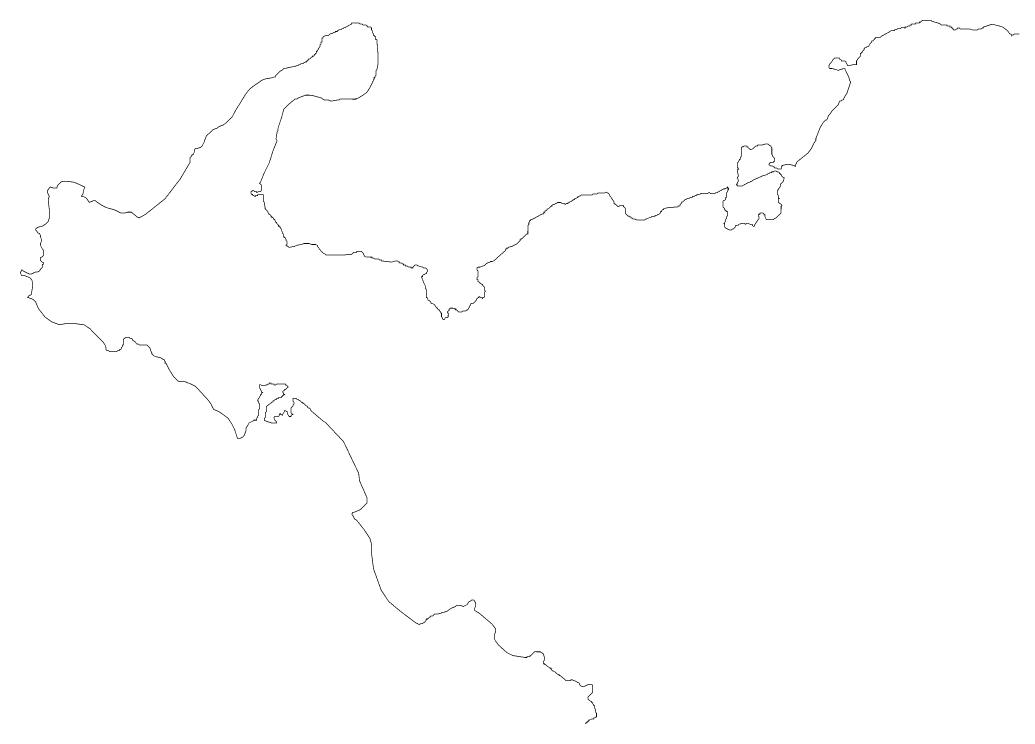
# Model space of a CAD drawing. Header units: metres. Extents: x 319816 to 366074, y 1739234 to 1838803.
# Drawn here: x 355698 to 359941, y 1739234 to 1742235 of the extents above; entities that cross this region are included whole.
import ezdxf

# ---------------------------------------------------------------- set-up
doc = ezdxf.new("R2010")
doc.units = ezdxf.units.M
doc.header["$MEASUREMENT"] = 0
doc.layers.add('HAZARDS LINE', color=1, linetype='Continuous')

msp = doc.modelspace()

# ---------------------------------------------------------------- linework, layer by layer
at = {"layer": 'HAZARDS LINE', "lineweight": 18, "const_width": 3}
msp.add_lwpolyline([(358107.2, 1739236), (358111.2, 1739236), (358111.3, 1739240.1), (358115.3, 1739240.1), (358115.4, 1739244.1), (358119.4, 1739244.1), (358119.4, 1739248.2), (358123.5, 1739248.2), (358123.5, 1739252.2), (358127.6, 1739252.2), (358135.8, 1739256.3), (358143.9, 1739256.2), (358143.9, 1739260.3), (358148, 1739260.3), (358152.1, 1739264.3), (358156.2, 1739264.3), (358156.2, 1739280.6), (358152.2, 1739284.7), (358152.2, 1739292.9), (358148.2, 1739305.1), (358148.2, 1739313.3), (358144.2, 1739313.3), (358144.2, 1739317.4), (358140.1, 1739321.4), (358140.1, 1739325.5), (358136.1, 1739325.5), (358136.1, 1739329.6), (358128, 1739333.7), (358123.9, 1739337.8), (358119.8, 1739341.9), (358119.9, 1739350.1), (358124, 1739354.1), (358140.3, 1739370.3), (358140.4, 1739398.9), (358136.4, 1739403), (358120.1, 1739403), (358103.8, 1739394.9), (358091.5, 1739395), (358087.5, 1739399.1), (358083.4, 1739403.2), (358083.4, 1739407.3), (358079.4, 1739411.3), (358075.3, 1739411.4), (358071.3, 1739415.5), (358050.9, 1739423.7), (358046.8, 1739423.7), (358046.8, 1739419.6), (358026.5, 1739419.7), (358022.4, 1739423.8), (358002.1, 1739440.2), (357998, 1739440.2), (357998, 1739444.3), (357994, 1739444.3), (357973.7, 1739460.7), (357969.6, 1739460.7), (357965.5, 1739464.8), (357965.6, 1739468.9), (357961.5, 1739468.9), (357961.5, 1739473), (357957.4, 1739473), (357953.4, 1739477.1), (357945.2, 1739481.2), (357937.1, 1739489.4), (357933, 1739489.4), (357933.1, 1739493.5), (357929, 1739493.5), (357929, 1739501.6), (357933.1, 1739505.7), (357933.2, 1739522), (357929.2, 1739534.2), (357917, 1739542.4), (357892.5, 1739542.5), (357884.3, 1739534.4), (357880.3, 1739530.4), (357876.2, 1739526.3), (357872.1, 1739526.3), (357872.1, 1739522.2), (357859.9, 1739522.3), (357859.8, 1739518.2), (357851.7, 1739518.3), (357798.8, 1739526.6), (357774.4, 1739539), (357737.8, 1739571.7), (357729.7, 1739584), (357725.7, 1739588.1), (357721.6, 1739596.2), (357721.7, 1739616.6), (357725.9, 1739628.8), (357725.9, 1739641), (357709.7, 1739661.5), (357656.9, 1739706.5), (357636.6, 1739718.8), (357636.6, 1739727), (357640.8, 1739739.2), (357640.8, 1739751.4), (357632.7, 1739763.7), (357624.6, 1739763.7), (357620.5, 1739759.6), (357612.3, 1739755.6), (357604.1, 1739743.4), (357595.9, 1739739.4), (357587.8, 1739735.3), (357579.6, 1739739.4), (357559.3, 1739739.5), (357555.2, 1739735.5), (357534.8, 1739727.4), (357518.4, 1739715.2), (357506.2, 1739711.2), (357498, 1739711.3), (357494, 1739707.2), (357477.6, 1739703.2), (357465.4, 1739703.2), (357461.3, 1739699.2), (357457.2, 1739695.1), (357449.1, 1739695.2), (357449.1, 1739691.1), (357445, 1739691.1), (357440.9, 1739687.1), (357436.8, 1739683), (357432.7, 1739683), (357432.7, 1739678.9), (357428.6, 1739679), (357428.6, 1739674.9), (357420.5, 1739666.8), (357412.3, 1739662.7), (357408.2, 1739662.7), (357400, 1739658.7), (357383.8, 1739666.9), (357318.8, 1739716.1), (357270.1, 1739757), (357237.7, 1739806.1), (357205.5, 1739895.9), (357197.6, 1739957), (357197.8, 1739997.8), (357189.7, 1740026.3), (357165.4, 1740063.1), (357133, 1740104), (357124.9, 1740108.1), (357116.8, 1740124.4), (357112.8, 1740128.5), (357116.9, 1740136.6), (357120.9, 1740136.6), (357141.3, 1740144.7), (357149.5, 1740148.7), (357157.7, 1740156.9), (357170, 1740169), (357174.1, 1740173.1), (357178.2, 1740177.1), (357178.2, 1740197.5), (357146, 1740271), (357142, 1740303.6), (357077.4, 1740438.4), (357000.3, 1740520.2), (356992.2, 1740524.3), (356939.4, 1740569.3), (356935.4, 1740577.5), (356931.3, 1740581.6), (356927.3, 1740581.6), (356923.2, 1740585.7), (356923.2, 1740589.8), (356919.1, 1740589.8), (356911, 1740598), (356907, 1740602.1), (356902.9, 1740602.1), (356902.9, 1740606.2), (356898.8, 1740606.2), (356890.7, 1740614.4), (356886.7, 1740614.4), (356882.6, 1740618.5), (356878.5, 1740618.5), (356874.5, 1740622.6), (356862.2, 1740622.6), (356862.2, 1740610.4), (356866.3, 1740606.3), (356866.2, 1740598.2), (356862.1, 1740594.1), (356862.1, 1740590), (356858, 1740586), (356853.9, 1740581.9), (356853.8, 1740561.5), (356862, 1740553.4), (356857.9, 1740553.4), (356853.8, 1740549.3), (356853.8, 1740545.2), (356845.6, 1740545.3), (356837.5, 1740557.5), (356837.6, 1740565.7), (356829.4, 1740569.8), (356825.4, 1740569.8), (356825.3, 1740565.7), (356817.1, 1740553.5), (356817.1, 1740549.5), (356813.1, 1740553.6), (356809, 1740553.6), (356809, 1740557.7), (356804.9, 1740557.7), (356804.9, 1740553.6), (356800.8, 1740545.5), (356784.5, 1740545.5), (356780.4, 1740541.5), (356784.4, 1740529.2), (356792.6, 1740521), (356792.5, 1740517), (356772.2, 1740517.1), (356747.8, 1740525.3), (356739.6, 1740529.4), (356739.7, 1740537.6), (356743.8, 1740541.6), (356743.8, 1740562), (356747.9, 1740566.1), (356748, 1740586.4), (356752.1, 1740590.5), (356772.5, 1740606.7), (356776.6, 1740606.7), (356776.6, 1740610.8), (356788.9, 1740618.9), (356793, 1740618.8), (356793, 1740622.9), (356801.1, 1740622.9), (356801.2, 1740627), (356813.4, 1740626.9), (356813.4, 1740631), (356817.5, 1740631), (356817.5, 1740635), (356821.6, 1740635), (356825.6, 1740639.1), (356821.6, 1740639.1), (356821.6, 1740643.2), (356817.6, 1740651.3), (356821.6, 1740655.4), (356825.7, 1740655.4), (356825.7, 1740659.5), (356829.8, 1740659.4), (356838, 1740667.6), (356842.1, 1740671.6), (356838, 1740675.7), (356834, 1740679.8), (356829.9, 1740679.8), (356829.9, 1740683.9), (356793.2, 1740684), (356789.2, 1740680), (356781, 1740680), (356781, 1740684.1), (356768.8, 1740684.1), (356768.8, 1740688.2), (356760.7, 1740688.3), (356760.7, 1740684.2), (356756.6, 1740684.2), (356752.5, 1740680.1), (356748.4, 1740680.2), (356740.2, 1740676.1), (356732.1, 1740676.1), (356724, 1740680.3), (356719.9, 1740680.3), (356719.8, 1740668), (356727.9, 1740651.7), (356727.9, 1740647.6), (356732, 1740647.6), (356727.9, 1740643.6), (356727.9, 1740639.5), (356723.8, 1740639.5), (356723.8, 1740635.4), (356711.5, 1740615.1), (356711.5, 1740611), (356715.5, 1740611), (356715.5, 1740602.9), (356719.5, 1740598.8), (356719.5, 1740578.4), (356715.4, 1740574.3), (356715.3, 1740549.9), (356711.2, 1740545.8), (356711.2, 1740541.8), (356707.1, 1740537.7), (356707, 1740529.6), (356694.8, 1740529.6), (356690.7, 1740525.6), (356674.4, 1740517.5), (356670.3, 1740509.3), (356662.1, 1740497.1), (356662, 1740484.9), (356653.8, 1740464.6), (356645.6, 1740456.5), (356637.4, 1740452.4), (356625.2, 1740452.5), (356621.2, 1740464.7), (356613.2, 1740489.2), (356601, 1740513.7), (356584.8, 1740538.2), (356568.6, 1740550.5), (356544.2, 1740566.9), (356523.9, 1740575.2), (356519.8, 1740583.3), (356511.8, 1740599.7), (356499.6, 1740616), (356446.9, 1740673.3), (356438.8, 1740677.4), (356422.5, 1740685.6), (356410.3, 1740689.7), (356402.2, 1740693.8), (356377.7, 1740693.9), (356369.6, 1740698), (356353.4, 1740714.4), (356333.1, 1740747.1), (356325, 1740763.4), (356321, 1740771.6), (356316.9, 1740771.6), (356317, 1740779.8), (356312.9, 1740783.9), (356312.9, 1740787.9), (356308.9, 1740788), (356296.7, 1740796.2), (356276.3, 1740800.3), (356268.2, 1740804.4), (356264.1, 1740808.5), (356260.1, 1740812.6), (356260.1, 1740816.7), (356256, 1740824.8), (356252, 1740837.1), (356248, 1740841.2), (356239.9, 1740849.4), (356207.3, 1740849.5), (356203.2, 1740853.6), (356195.1, 1740853.6), (356191, 1740861.8), (356178.8, 1740870), (356174.8, 1740878.2), (356166.6, 1740878.2), (356162.6, 1740882.3), (356150.4, 1740882.3), (356138.1, 1740874.2), (356138, 1740849.8), (356133.9, 1740849.8), (356133.9, 1740841.7), (356129.8, 1740837.6), (356129.8, 1740833.5), (356125.7, 1740829.5), (356121.6, 1740829.5), (356121.6, 1740825.4), (356113.5, 1740825.4), (356109.4, 1740821.4), (356080.8, 1740821.5), (356076.8, 1740825.6), (356068.6, 1740825.6), (356064.6, 1740829.7), (356064.6, 1740837.9), (356060.6, 1740850.1), (356052.5, 1740862.4), (356032.2, 1740882.8), (355995.7, 1740919.7), (355971.3, 1740936.1), (355938.7, 1740940.3), (355889.9, 1740940.5), (355865.4, 1740936.5), (355832.9, 1740948.9), (355804.4, 1740969.4), (355776.1, 1741006.2), (355764, 1741034.7), (355755.8, 1741042.9), (355747.7, 1741047), (355735.5, 1741051.2), (355731.4, 1741051.2), (355731.5, 1741055.2), (355735.5, 1741059.3), (355743.7, 1741063.3), (355747.8, 1741067.4), (355747.8, 1741075.6), (355752, 1741100), (355752.1, 1741112.2), (355748.1, 1741128.5), (355739.9, 1741136.7), (355719.6, 1741144.9), (355707.4, 1741145), (355703.3, 1741149.1), (355699.3, 1741157.3), (355703.4, 1741165.4), (355703.4, 1741169.5), (355707.5, 1741169.4), (355711.5, 1741165.4), (355735.9, 1741153), (355748.2, 1741153), (355756.3, 1741157), (355764.5, 1741161.1), (355772.6, 1741161), (355780.8, 1741165.1), (355789, 1741177.2), (355793.1, 1741181.3), (355793.1, 1741193.5), (355797.2, 1741193.5), (355797.3, 1741201.7), (355793.2, 1741201.7), (355785.1, 1741209.9), (355785.1, 1741222.1), (355793.3, 1741226.1), (355797.4, 1741230.2), (355797.5, 1741254.6), (355793.4, 1741258.7), (355789.4, 1741266.9), (355785.3, 1741275.1), (355785.4, 1741283.2), (355789.5, 1741291.3), (355789.5, 1741299.5), (355785.5, 1741311.7), (355785.5, 1741315.8), (355781.5, 1741324), (355773.3, 1741328.1), (355769.3, 1741336.3), (355765.2, 1741340.3), (355765.3, 1741344.4), (355769.4, 1741348.5), (355777.5, 1741352.5), (355793.8, 1741356.5), (355806.1, 1741364.6), (355818.4, 1741376.8), (355822.5, 1741389), (355822.7, 1741429.7), (355818.7, 1741462.4), (355818.8, 1741474.6), (355822.9, 1741482.7), (355818.8, 1741490.9), (355814.8, 1741503.1), (355814.8, 1741507.2), (355823, 1741519.4), (355827.1, 1741523.4), (355839.3, 1741519.3), (355855.6, 1741519.3), (355855.6, 1741523.3), (355859.8, 1741531.5), (355867.9, 1741539.6), (355872, 1741543.6), (355880.2, 1741547.7), (355900.6, 1741547.6), (355929.1, 1741543.4), (355957.5, 1741531), (355973.8, 1741522.8), (355969.7, 1741510.6), (355965.5, 1741490.3), (355961.4, 1741486.2), (355961.4, 1741482.1), (355969.6, 1741482.1), (355977.7, 1741478), (355985.8, 1741469.8), (355989.8, 1741461.6), (355993.9, 1741457.5), (356002.1, 1741461.6), (356006.1, 1741461.6), (356010.2, 1741465.6), (356018.4, 1741465.6), (356022.4, 1741461.5), (356046.8, 1741445.1), (356063.1, 1741436.9), (356075.3, 1741432.8), (356091.6, 1741428.6), (356103.8, 1741424.5), (356120, 1741416.3), (356128.1, 1741412.2), (356144.4, 1741412.1), (356156.7, 1741416.1), (356173, 1741416), (356177, 1741412), (356193.3, 1741399.7), (356197.3, 1741395.6), (356205.5, 1741391.5), (356213.6, 1741395.5), (356234.1, 1741407.6), (356315.8, 1741472.5), (356381.4, 1741557.8), (356422.4, 1741626.9), (356422.5, 1741647.3), (356426.6, 1741651.3), (356430.7, 1741655.4), (356430.7, 1741659.4), (356438.8, 1741663.5), (356438.9, 1741667.6), (356443, 1741675.7), (356443, 1741683.8), (356447.1, 1741687.9), (356455.2, 1741687.9), (356467.5, 1741691.9), (356471.6, 1741695.9), (356475.7, 1741700), (356479.8, 1741708.1), (356483.9, 1741716.3), (356483.9, 1741720.3), (356488, 1741728.5), (356492.6, 1741740.7), (356508.5, 1741755.4), (356522, 1741768.3), (356538.1, 1741774), (356542.1, 1741778), (356558.4, 1741786.1), (356562.4, 1741786), (356578.7, 1741798.1), (356603.1, 1741822.4), (356615.4, 1741846.7), (356627.6, 1741866.9), (356635.8, 1741879.1), (356660.3, 1741919.6), (356676.6, 1741939.8), (356696.9, 1741955.9), (356709.1, 1741964), (356721.3, 1741972.1), (356725.4, 1741976.1), (356733.5, 1741980.2), (356745.7, 1741984.2), (356770, 1741988.1), (356782.2, 1741992.1), (356786.3, 1741992.1), (356786.3, 1741996.2), (356806.6, 1742016.4), (356814.8, 1742020.4), (356818.8, 1742024.5), (356822.9, 1742028.5), (356831, 1742028.5), (356843.2, 1742032.5), (356867.6, 1742036.5), (356879.7, 1742040.5), (356883.8, 1742040.5), (356887.9, 1742044.5), (356891.9, 1742044.5), (356896, 1742048.5), (356904.1, 1742048.5), (356908.2, 1742052.5), (356916.3, 1742056.6), (356920.4, 1742056.6), (356920.4, 1742060.6), (356924.4, 1742060.6), (356924.4, 1742064.7), (356928.5, 1742064.6), (356928.5, 1742068.7), (356932.6, 1742068.7), (356936.6, 1742072.7), (356940.7, 1742076.8), (356944.8, 1742076.8), (356944.8, 1742080.8), (356948.8, 1742080.8), (356952.9, 1742084.8), (356952.9, 1742088.9), (356957, 1742088.9), (356957, 1742092.9), (356961, 1742092.9), (356961.1, 1742101), (356965.1, 1742101), (356965.1, 1742105.1), (356969.2, 1742109.1), (356973.3, 1742117.2), (356977.4, 1742121.3), (356977.4, 1742129.4), (356981.5, 1742133.4), (356981.5, 1742141.5), (356985.6, 1742141.5), (356985.6, 1742157.7), (356989.7, 1742157.7), (356989.7, 1742161.8), (356993.8, 1742165.8), (357005.9, 1742169.8), (357014, 1742169.8), (357018.1, 1742173.9), (357026.2, 1742177.9), (357030.3, 1742177.9), (357034.4, 1742181.9), (357042.5, 1742181.9), (357042.5, 1742185.9), (357050.6, 1742185.9), (357050.6, 1742190), (357054.7, 1742190), (357058.8, 1742194), (357066.9, 1742194), (357070.9, 1742198), (357075, 1742198), (357079.1, 1742202), (357083.1, 1742202), (357111.6, 1742218.1), (357111.6, 1742222.2), (357144, 1742222.1), (357148.1, 1742218), (357156.2, 1742218), (357160.2, 1742213.9), (357172.4, 1742213.9), (357176.4, 1742209.8), (357180.5, 1742209.8), (357180.5, 1742205.7), (357192.6, 1742205.7), (357196.7, 1742201.6), (357196.7, 1742193.5), (357200.7, 1742189.4), (357200.7, 1742181.3), (357204.7, 1742177.2), (357204.7, 1742169.1), (357208.7, 1742169.1), (357208.7, 1742165.1), (357212.8, 1742165), (357212.7, 1742152.9), (357216.8, 1742152.9), (357220.8, 1742148.8), (357220.8, 1742132.6), (357224.7, 1742087.9), (357224.5, 1742047.4), (357220.4, 1742027.1), (357220.4, 1742023), (357216.3, 1742019), (357216.2, 1741998.7), (357212.2, 1741994.7), (357212.2, 1741990.6), (357208.1, 1741990.6), (357208.1, 1741982.5), (357204, 1741978.5), (357204, 1741974.4), (357199.9, 1741970.4), (357199.9, 1741966.3), (357195.8, 1741958.2), (357191.7, 1741954.2), (357191.7, 1741950.1), (357179.5, 1741929.9), (357175.4, 1741925.8), (357159.2, 1741913.7), (357138.8, 1741901.6), (357130.7, 1741901.7), (357130.7, 1741897.6), (357061.7, 1741897.8), (357057.7, 1741893.8), (357049.6, 1741893.8), (357029.3, 1741889.8), (357021.2, 1741889.9), (357013.1, 1741894), (356996.8, 1741894), (356988.7, 1741898.1), (356984.7, 1741902.2), (356940.1, 1741914.5), (356915.8, 1741914.6), (356883.3, 1741902.5), (356879.2, 1741898.5), (356871.1, 1741898.5), (356846.7, 1741878.3), (356830.4, 1741862.2), (356822.3, 1741854.1), (356814.1, 1741821.6), (356797.7, 1741773), (356797.6, 1741764.9), (356794.6, 1741759), (356789.5, 1741727.2), (356793.5, 1741723.1), (356793.5, 1741719), (356777.1, 1741678.4), (356760.5, 1741625.5), (356740, 1741584.8), (356731.8, 1741564.5), (356723.5, 1741544.1), (356719.4, 1741540.1), (356723.5, 1741536), (356727.6, 1741531.9), (356727.5, 1741507.4), (356723.4, 1741503.4), (356715.2, 1741503.4), (356707, 1741499.4), (356707.1, 1741503.4), (356698.9, 1741503.5), (356694.9, 1741507.6), (356686.7, 1741507.6), (356686.7, 1741503.5), (356682.6, 1741503.5), (356682.6, 1741495.4), (356686.6, 1741491.3), (356690.7, 1741491.3), (356690.7, 1741487.2), (356694.8, 1741487.2), (356698.8, 1741483.1), (356702.9, 1741483.1), (356702.9, 1741487.2), (356711.1, 1741487.1), (356711.1, 1741491.2), (356735.5, 1741491.1), (356735.4, 1741462.6), (356739.5, 1741458.5), (356739.5, 1741454.4), (356743.4, 1741434), (356743.4, 1741429.9), (356751.5, 1741421.8), (356755.6, 1741417.7), (356755.6, 1741413.6), (356759.6, 1741409.5), (356759.6, 1741405.4), (356763.7, 1741405.4), (356767.7, 1741401.3), (356767.7, 1741397.2), (356771.8, 1741397.2), (356771.8, 1741393.1), (356775.9, 1741393.1), (356779.9, 1741389), (356779.9, 1741385), (356784, 1741384.9), (356788, 1741372.7), (356792.1, 1741372.7), (356792.1, 1741368.6), (356800.2, 1741360.4), (356800.2, 1741356.4), (356804.2, 1741356.3), (356804.2, 1741352.3), (356808.3, 1741352.2), (356808.3, 1741348.2), (356812.3, 1741344.1), (356812.3, 1741340), (356816.3, 1741331.8), (356816.3, 1741327.8), (356820.4, 1741323.7), (356820.4, 1741315.5), (356824.4, 1741311.4), (356824.4, 1741307.4), (356828.5, 1741307.3), (356832.5, 1741299.2), (356832.5, 1741295.1), (356836.5, 1741291), (356836.5, 1741278.8), (356832.4, 1741274.7), (356836.5, 1741274.7), (356836.5, 1741270.6), (356840.5, 1741270.6), (356844.6, 1741266.5), (356848.7, 1741266.5), (356869.1, 1741270.5), (356877.2, 1741274.5), (356897.6, 1741278.5), (356909.8, 1741282.5), (356930.2, 1741282.5), (356942.4, 1741278.3), (356958.7, 1741278.3), (356966.8, 1741274.2), (356966.8, 1741270.1), (356970.9, 1741266), (356974.9, 1741257.8), (356979, 1741253.7), (356983, 1741249.6), (356991.2, 1741241.5), (356999.3, 1741237.3), (357003.3, 1741233.3), (357076.7, 1741232.9), (357105.2, 1741236.9), (357113.4, 1741236.9), (357117.4, 1741240.9), (357121.5, 1741245), (357133.8, 1741244.9), (357133.8, 1741249), (357154.2, 1741248.9), (357158.2, 1741244.8), (357162.3, 1741240.7), (357162.2, 1741236.7), (357166.3, 1741232.6), (357166.3, 1741228.5), (357174.4, 1741224.4), (357198.9, 1741224.3), (357198.8, 1741220.2), (357207, 1741220.2), (357211.1, 1741216.1), (357227.3, 1741216), (357231.4, 1741211.9), (357239.6, 1741211.9), (357239.5, 1741207.8), (357243.6, 1741207.8), (357280.3, 1741203.6), (357284.3, 1741203.5), (357296.6, 1741207.6), (357308.8, 1741207.5), (357312.9, 1741203.4), (357316.9, 1741203.4), (357316.9, 1741199.3), (357325.1, 1741199.3), (357329.1, 1741195.2), (357333.2, 1741195.2), (357333.2, 1741191.1), (357341.3, 1741191.1), (357341.3, 1741187), (357349.5, 1741187), (357353.5, 1741182.9), (357365.7, 1741182.8), (357365.7, 1741178.8), (357373.9, 1741178.7), (357373.9, 1741182.8), (357378, 1741186.8), (357382.1, 1741190.9), (357390.2, 1741190.9), (357394.3, 1741186.8), (357398.3, 1741186.8), (357410.5, 1741182.6), (357414.6, 1741182.6), (357418.7, 1741178.5), (357426.8, 1741178.5), (357434.9, 1741170.3), (357434.9, 1741162.2), (357430.8, 1741158.1), (357430.8, 1741154), (357426.7, 1741154), (357422.6, 1741150), (357418.6, 1741150), (357414.5, 1741145.9), (357414.4, 1741141.9), (357410.4, 1741141.9), (357410.4, 1741137.8), (357414.4, 1741129.6), (357418.4, 1741117.4), (357426.5, 1741101.1), (357426.5, 1741092.9), (357430.5, 1741084.8), (357430.4, 1741052.2), (357434.4, 1741052.1), (357438.5, 1741039.9), (357442.5, 1741039.9), (357450.6, 1741031.7), (357450.6, 1741027.6), (357454.7, 1741027.6), (357462.8, 1741023.5), (357466.9, 1741019.4), (357475, 1741007.1), (357479.1, 1741007.1), (357479, 1741003.1), (357483.1, 1740999), (357487.2, 1740998.9), (357487.2, 1740994.9), (357491.2, 1740990.8), (357491.2, 1740986.7), (357495.3, 1740986.7), (357495.2, 1740970.4), (357499.3, 1740966.3), (357499.2, 1740962.2), (357503.3, 1740958.1), (357507.4, 1740958.1), (357511.5, 1740966.2), (357519.6, 1740966.2), (357523.7, 1740970.3), (357523.8, 1740986.6), (357519.7, 1740986.6), (357519.7, 1740990.7), (357523.8, 1740994.7), (357527.9, 1740998.8), (357527.9, 1741002.9), (357532, 1741006.9), (357552.4, 1741006.8), (357552.4, 1741002.7), (357556.5, 1741002.7), (357556.4, 1740998.7), (357560.5, 1740998.6), (357568.6, 1740990.5), (357580.8, 1740990.4), (357584.9, 1740994.5), (357597.2, 1740994.4), (357601.3, 1740998.5), (357605.3, 1740998.4), (357609.4, 1741002.5), (357609.4, 1741006.6), (357613.5, 1741010.6), (357613.5, 1741014.7), (357617.6, 1741018.8), (357617.7, 1741022.8), (357621.7, 1741026.9), (357629.9, 1741026.9), (357634, 1741030.9), (357638.1, 1741035), (357642.2, 1741039), (357646.3, 1741047.2), (357650.4, 1741051.2), (357654.4, 1741051.2), (357654.5, 1741055.3), (357658.5, 1741055.3), (357662.6, 1741051.2), (357666.7, 1741051.2), (357670.7, 1741047.1), (357670.7, 1741051.1), (357674.8, 1741051.1), (357678.9, 1741055.2), (357679, 1741075.6), (357683.1, 1741079.6), (357679, 1741083.7), (357679.1, 1741095.9), (357675, 1741100), (357671, 1741104.1), (357671, 1741108.2), (357666.9, 1741108.2), (357662.8, 1741112.3), (357658.8, 1741112.3), (357658.8, 1741116.4), (357650.7, 1741120.5), (357650.7, 1741128.7), (357646.6, 1741128.7), (357646.7, 1741136.8), (357650.7, 1741140.9), (357650.8, 1741165.3), (357646.8, 1741169.4), (357646.8, 1741177.6), (357650.9, 1741181.6), (357659.1, 1741181.6), (357679.5, 1741189.7), (357683.6, 1741193.7), (357687.7, 1741197.8), (357695.8, 1741201.8), (357699.9, 1741201.8), (357704, 1741205.8), (357712.1, 1741205.8), (357720.3, 1741209.9), (357724.4, 1741213.9), (357728.5, 1741218), (357765.3, 1741250.4), (357769.4, 1741254.5), (357769.4, 1741258.5), (357773.5, 1741258.5), (357773.5, 1741262.6), (357777.6, 1741262.6), (357781.6, 1741266.6), (357798, 1741270.7), (357802.1, 1741274.7), (357806.1, 1741274.7), (357810.2, 1741278.7), (357814.3, 1741278.7), (357818.4, 1741282.8), (357822.5, 1741286.8), (357826.6, 1741290.9), (357830.7, 1741295), (357830.7, 1741299), (357834.7, 1741299), (357834.8, 1741303.1), (357838.8, 1741303.1), (357842.9, 1741307.1), (357847, 1741311.2), (357855.2, 1741319.3), (357859.3, 1741323.4), (357863.4, 1741323.3), (357863.5, 1741360), (357867.6, 1741364.1), (357867.7, 1741372.2), (357871.7, 1741376.3), (357871.8, 1741380.4), (357875.8, 1741380.3), (357875.9, 1741384.4), (357879.9, 1741384.4), (357888.1, 1741388.4), (357924.8, 1741408.7), (357928.9, 1741408.6), (357928.9, 1741412.7), (357933, 1741412.7), (357933, 1741416.8), (357937.1, 1741416.8), (357937.1, 1741420.8), (357945.3, 1741424.9), (357945.3, 1741428.9), (357949.4, 1741428.9), (357957.6, 1741437), (357961.6, 1741441.1), (357965.7, 1741441.1), (357965.7, 1741445.2), (357973.9, 1741449.2), (357978, 1741449.2), (357982.1, 1741453.2), (357986.1, 1741453.2), (357990.2, 1741457.3), (358002.5, 1741457.2), (358010.6, 1741453.1), (358018.7, 1741453.1), (358022.8, 1741449), (358026.9, 1741453.1), (358035, 1741453), (358035, 1741457.1), (358039.1, 1741457.1), (358043.2, 1741461.1), (358047.3, 1741461.1), (358051.4, 1741465.2), (358055.5, 1741465.2), (358055.5, 1741469.2), (358063.6, 1741469.2), (358063.6, 1741473.3), (358067.7, 1741473.3), (358071.8, 1741477.3), (358075.9, 1741477.3), (358075.9, 1741481.4), (358080, 1741481.4), (358084.1, 1741485.4), (358088.1, 1741485.4), (358092.2, 1741489.4), (358137, 1741489.3), (358141.1, 1741493.3), (358157.4, 1741493.2), (358161.5, 1741497.3), (358190, 1741497.2), (358198.2, 1741501.2), (358202.3, 1741497.1), (358206.3, 1741497.1), (358210.4, 1741493), (358210.4, 1741489), (358214.4, 1741484.9), (358230.6, 1741460.3), (358230.6, 1741452.2), (358234.7, 1741452.2), (358234.6, 1741448.1), (358238.7, 1741448.1), (358246.8, 1741439.9), (358250.9, 1741439.9), (358255, 1741443.9), (358271.3, 1741443.9), (358271.3, 1741439.8), (358279.4, 1741431.6), (358279.3, 1741411.2), (358283.4, 1741407.1), (358287.4, 1741403.1), (358291.5, 1741399), (358295.6, 1741398.9), (358299.6, 1741394.9), (358303.7, 1741394.8), (358303.7, 1741390.8), (358307.7, 1741390.7), (358311.8, 1741386.7), (358319.9, 1741386.6), (358328.1, 1741382.5), (358360.7, 1741382.4), (358364.8, 1741386.4), (358368.8, 1741386.4), (358385.2, 1741394.5), (358389.2, 1741394.5), (358393.3, 1741398.5), (358405.6, 1741398.5), (358405.6, 1741402.6), (358413.7, 1741402.5), (358417.8, 1741406.6), (358421.9, 1741406.6), (358426, 1741410.6), (358430.1, 1741414.7), (358430.1, 1741418.8), (358434.2, 1741418.7), (358434.2, 1741422.8), (358438.3, 1741426.9), (358442.3, 1741426.9), (358442.4, 1741430.9), (358458.7, 1741434.9), (358503.5, 1741438.8), (358503.5, 1741442.9), (358511.7, 1741442.9), (358511.7, 1741446.9), (358515.8, 1741451), (358519.9, 1741455), (358519.9, 1741459.1), (358524, 1741459.1), (358528, 1741463.2), (358532.1, 1741467.2), (358536.2, 1741471.3), (358540.3, 1741471.3), (358544.4, 1741475.3), (358552.5, 1741475.3), (358556.6, 1741479.3), (358564.8, 1741479.3), (358564.8, 1741483.4), (358572.9, 1741483.3), (358577, 1741487.4), (358585.2, 1741487.4), (358585.2, 1741491.4), (358597.4, 1741491.4), (358601.5, 1741495.5), (358630, 1741495.3), (358634.1, 1741499.4), (358638.2, 1741499.4), (358642.3, 1741495.3), (358658.6, 1741495.2), (358666.7, 1741499.3), (358670.8, 1741499.2), (358674.9, 1741503.3), (358679, 1741503.3), (358683.1, 1741507.3), (358687.1, 1741507.3), (358691.2, 1741511.4), (358699.4, 1741515.4), (358703.5, 1741515.4), (358711.6, 1741519.4), (358715.7, 1741523.5), (358715.7, 1741519.4), (358719.8, 1741519.4), (358715.7, 1741515.3), (358719.8, 1741515.3), (358719.7, 1741511.3), (358715.6, 1741507.2), (358715.6, 1741503.1), (358711.5, 1741499.1), (358711.5, 1741478.7), (358707.4, 1741478.7), (358707.3, 1741470.6), (358703.3, 1741466.5), (358699.2, 1741466.5), (358695.1, 1741462.5), (358695, 1741438), (358699, 1741433.9), (358703.1, 1741429.8), (358703.1, 1741425.8), (358707.2, 1741425.7), (358707.1, 1741421.7), (358711.2, 1741421.6), (358711.2, 1741417.6), (358715.3, 1741417.6), (358715.2, 1741401.3), (358711.1, 1741397.2), (358711.1, 1741389), (358707, 1741385), (358706.9, 1741376.8), (358702.9, 1741372.8), (358702.8, 1741368.7), (358698.8, 1741368.7), (358702.8, 1741364.6), (358702.8, 1741352.4), (358706.8, 1741348.3), (358723.1, 1741340.1), (358731.2, 1741340.1), (358735.3, 1741344.1), (358739.4, 1741344.1), (358747.6, 1741352.2), (358747.6, 1741356.3), (358751.7, 1741360.4), (358759.8, 1741360.3), (358763.9, 1741364.4), (358776.2, 1741368.4), (358784.3, 1741368.4), (358792.5, 1741364.3), (358796.5, 1741368.3), (358800.6, 1741368.3), (358812.8, 1741364.2), (358821, 1741364.1), (358821, 1741360.1), (358825, 1741356), (358829.1, 1741355.9), (358829.1, 1741360), (358845.5, 1741384.4), (358849.6, 1741388.5), (358849.6, 1741396.6), (358845.6, 1741400.7), (358845.6, 1741404.8), (358849.7, 1741404.8), (358849.7, 1741408.8), (358853.8, 1741408.8), (358853.8, 1741412.9), (358866, 1741412.8), (358870, 1741408.7), (358870, 1741404.7), (358874.1, 1741404.7), (358874.1, 1741396.5), (358878.1, 1741388.3), (358882.2, 1741384.2), (358910.7, 1741384.1), (358914.8, 1741388.2), (358922.9, 1741392.2), (358927, 1741396.3), (358943.4, 1741412.5), (358943.5, 1741441), (358947.6, 1741445.1), (358943.6, 1741449.2), (358931.4, 1741457.4), (358931.4, 1741473.7), (358935.5, 1741473.7), (358931.5, 1741477.8), (358931.5, 1741485.9), (358927.4, 1741494.1), (358927.5, 1741510.4), (358931.6, 1741510.4), (358931.6, 1741514.4), (358935.7, 1741518.5), (358939.8, 1741526.6), (358939.8, 1741534.8), (358943.9, 1741538.8), (358948, 1741542.9), (358952.1, 1741546.9), (358956.2, 1741559.2), (358956.3, 1741563.2), (358952.2, 1741563.2), (358948.1, 1741567.3), (358944.1, 1741571.4), (358944.1, 1741575.5), (358940, 1741575.5), (358940, 1741579.6), (358936, 1741579.6), (358936, 1741583.7), (358931.9, 1741587.8), (358927.8, 1741587.8), (358919.7, 1741591.9), (358915.6, 1741591.9), (358911.5, 1741587.9), (358903.4, 1741587.9), (358903.4, 1741583.8), (358895.2, 1741583.9), (358891.1, 1741579.8), (358887.1, 1741579.8), (358883, 1741575.8), (358866.7, 1741571.8), (358821.8, 1741551.6), (358817.7, 1741547.5), (358813.6, 1741547.5), (358809.5, 1741543.5), (358805.4, 1741543.5), (358776.8, 1741527.3), (358756.5, 1741527.4), (358756.5, 1741531.5), (358752.4, 1741531.5), (358752.4, 1741535.6), (358756.5, 1741535.5), (358756.5, 1741543.7), (358760.6, 1741547.8), (358760.7, 1741551.8), (358756.6, 1741564.1), (358760.7, 1741568.1), (358760.7, 1741572.2), (358756.7, 1741592.6), (358756.8, 1741596.7), (358760.8, 1741596.7), (358760.9, 1741604.8), (358756.8, 1741604.8), (358756.9, 1741625.2), (358761, 1741629.2), (358761, 1741633.3), (358765.1, 1741637.4), (358765.1, 1741641.5), (358769.2, 1741641.4), (358769.2, 1741649.6), (358773.3, 1741653.6), (358773.5, 1741690.3), (358777.5, 1741694.4), (358781.6, 1741694.4), (358785.7, 1741698.4), (358797.9, 1741698.4), (358797.9, 1741694.3), (358802, 1741694.3), (358802, 1741690.2), (358810.1, 1741686.1), (358810.1, 1741682), (358814.2, 1741682), (358822.3, 1741686), (358826.4, 1741690.1), (358834.6, 1741698.2), (358842.8, 1741698.2), (358842.8, 1741702.3), (358863.1, 1741702.2), (358875.4, 1741706.2), (358887.6, 1741706.1), (358891.7, 1741702), (358899.8, 1741697.9), (358899.8, 1741693.9), (358903.8, 1741689.8), (358903.7, 1741661.2), (358907.8, 1741657.2), (358907.7, 1741653.1), (358911.8, 1741649), (358915.9, 1741644.9), (358915.8, 1741632.7), (358911.7, 1741632.7), (358911.7, 1741628.6), (358895.4, 1741628.7), (358895.4, 1741624.6), (358891.3, 1741620.5), (358891.3, 1741616.5), (358895.4, 1741616.5), (358899.4, 1741612.4), (358907.6, 1741612.3), (358911.6, 1741608.2), (358915.7, 1741608.2), (358915.7, 1741604.1), (358923.8, 1741604.1), (358927.9, 1741600), (358944.2, 1741600), (358944.2, 1741612.2), (358948.3, 1741612.2), (358948.3, 1741616.2), (358952.4, 1741616.2), (358972.8, 1741620.2), (358976.9, 1741620.2), (358993.1, 1741616), (358997.2, 1741616), (359001.3, 1741611.9), (359005.4, 1741611.9), (359005.4, 1741620.1), (359009.5, 1741624.1), (359009.5, 1741628.2), (359013.6, 1741632.3), (359058.6, 1741668.7), (359070.8, 1741685), (359083.2, 1741709.4), (359091.4, 1741721.6), (359091.4, 1741729.7), (359109.7, 1741776.9), (359117.8, 1741789.1), (359121.9, 1741797.2), (359130.1, 1741805.3), (359134.1, 1741809.3), (359138.2, 1741809.3), (359146.4, 1741829.5), (359154.5, 1741837.6), (359158.6, 1741845.7), (359183, 1741870), (359187.1, 1741874), (359191.2, 1741886.2), (359195.3, 1741890.2), (359199.3, 1741890.2), (359203.4, 1741894.2), (359207.4, 1741894.2), (359215.6, 1741910.4), (359223.8, 1741922.6), (359232, 1741946.9), (359240.2, 1741971.2), (359236.1, 1741975.3), (359232.1, 1741991.5), (359216, 1742024), (359216, 1742028.1), (359212, 1742028.1), (359195.7, 1742024.1), (359187.6, 1742020.1), (359175.5, 1742024.2), (359159.2, 1742028.3), (359151.1, 1742028.3), (359147.1, 1742032.4), (359147.1, 1742040.5), (359151.2, 1742048.6), (359159.3, 1742056.7), (359163.4, 1742064.8), (359171.6, 1742072.9), (359191.9, 1742072.8), (359191.8, 1742068.7), (359199.9, 1742064.6), (359199.9, 1742060.6), (359216.1, 1742060.5), (359220.2, 1742056.5), (359220.2, 1742052.4), (359228.2, 1742040.2), (359232.3, 1742040.2), (359248.5, 1742044.2), (359264.8, 1742044.1), (359264.8, 1742060.4), (359268.9, 1742064.4), (359268.9, 1742068.5), (359273, 1742072.5), (359281.1, 1742080.6), (359281.2, 1742092.8), (359285.2, 1742092.7), (359285.2, 1742096.8), (359289.3, 1742096.8), (359289.3, 1742100.8), (359293.4, 1742104.9), (359297.4, 1742108.9), (359297.5, 1742113), (359301.5, 1742117), (359305.6, 1742117), (359309.7, 1742121), (359313.7, 1742121), (359317.8, 1742125.1), (359321.9, 1742133.2), (359325.9, 1742137.2), (359330, 1742141.3), (359330, 1742145.3), (359334.1, 1742145.3), (359342.2, 1742153.4), (359342.2, 1742157.4), (359346.3, 1742157.4), (359346.3, 1742161.5), (359366.6, 1742161.4), (359370.7, 1742165.5), (359407.2, 1742185.6), (359411.3, 1742189.6), (359427.5, 1742189.6), (359427.5, 1742193.6), (359435.7, 1742193.6), (359439.7, 1742197.7), (359451.9, 1742197.6), (359456, 1742201.7), (359472.2, 1742201.6), (359472.2, 1742205.7), (359480.3, 1742205.6), (359484.4, 1742209.7), (359492.5, 1742209.6), (359492.5, 1742213.7), (359500.6, 1742213.7), (359500.6, 1742217.7), (359516.9, 1742217.7), (359516.9, 1742221.7), (359533.1, 1742221.7), (359533.1, 1742225.7), (359537.2, 1742225.7), (359541.2, 1742229.8), (359545.3, 1742233.8), (359581.8, 1742233.7), (359585.9, 1742229.6), (359614.2, 1742221.4), (359622.3, 1742217.3), (359626.4, 1742213.2), (359650.7, 1742213.1), (359650.7, 1742209.1), (359662.9, 1742209), (359662.8, 1742205), (359670.9, 1742204.9), (359670.9, 1742200.9), (359675, 1742200.9), (359675, 1742196.8), (359679, 1742196.8), (359679, 1742192.7), (359687.1, 1742192.7), (359691.2, 1742196.8), (359695.3, 1742196.7), (359695.3, 1742200.8), (359703.4, 1742200.8), (359707.4, 1742196.7), (359748, 1742196.6), (359760.1, 1742192.5), (359780.4, 1742192.4), (359784.5, 1742196.4), (359796.7, 1742196.4), (359800.7, 1742200.4), (359804.8, 1742200.4), (359804.8, 1742204.5), (359841.3, 1742216.5), (359845.4, 1742216.5), (359861.6, 1742212.4), (359877.8, 1742208.3), (359890, 1742204.2), (359910.2, 1742187.9), (359918.3, 1742175.7), (359922.3, 1742175.7), (359926.4, 1742171.6), (359926.4, 1742167.5), (359930.4, 1742171.6), (359934.5, 1742171.6), (359938.5, 1742175.6), (359958.8, 1742175.5)], dxfattribs=at)
for points in [[(357105.2, 1741232.8), (357105.2, 1741236.9)], [(357646.8, 1741181.6), (357646.8, 1741177.6)]]:
    msp.add_lwpolyline(points, close=True, dxfattribs=at)

doc.saveas('drawing.dxf')
